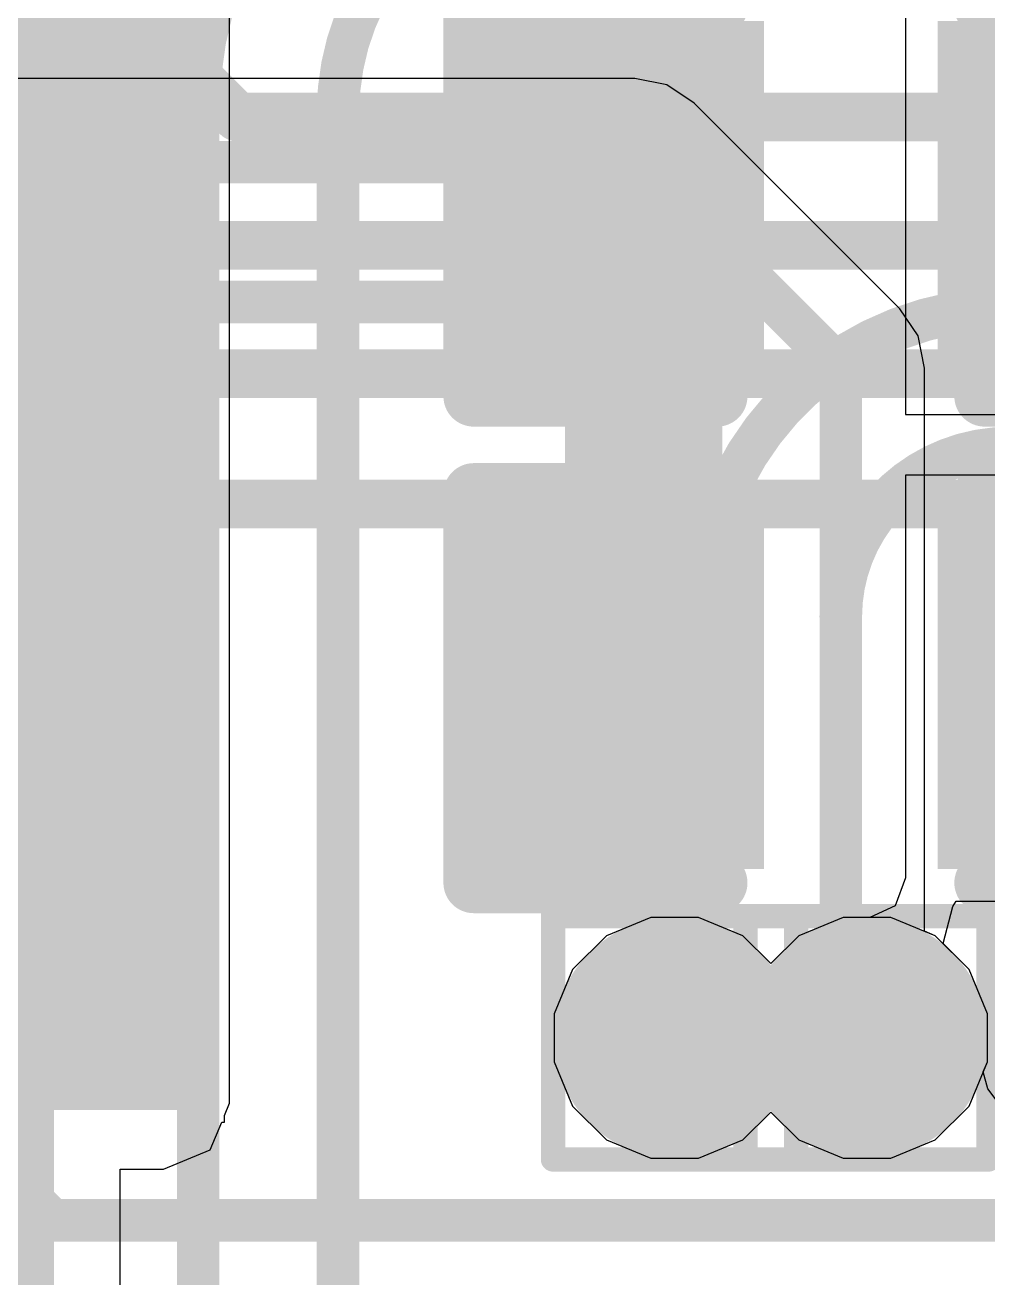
# Model space of a CAD drawing. Header units: inches. Extents: x -6 to 284, y -12 to 154.
# Drawn here: x 32.189 to 34.2, y -4.85 to -2.234 of the extents above; entities that cross this region are included whole.
import ezdxf

# ---------------------------------------------------------------- set-up
doc = ezdxf.new("R2010")
doc.units = ezdxf.units.IN
for name, color, linetype in [('Bottom Layer', 5, 'Continuous'), ('Bottom Overlay', 54, 'Continuous'), ('Bottom Paste', 16, 'Continuous'), ('Bottom Solder', 6, 'Continuous'), ('Drill Drawing', 1, 'Continuous'), ('GND-1', 16, 'Continuous'), ('GND-2', 90, 'Continuous'), ('GND-3', 216, 'Continuous'), ('GND-4', 54, 'Continuous'), ('PWR-1', 156, 'Continuous'), ('PWR-2', 130, 'Continuous'), ('Signal L1', 76, 'Continuous'), ('Signal L2', 6, 'Continuous'), ('Top Layer', 1, 'Continuous'), ('Top Solder', 216, 'Continuous'), ('Via Holes', 16, 'Continuous')]:
    doc.layers.add(name, color=color, linetype=linetype)

# ---------------------------------------------------------------- blocks, each defined once
blk = doc.blocks.new('SWPA3015S2R2MT_B_239')
at = {"layer": 'Bottom Layer'}
blk.add_hatch(color=5, dxfattribs=at).paths.add_polyline_path([(-1.9, 1.66), (-0.4, 1.66), (-0.4, -1.66), (-1.9, -1.66)])
at = {"layer": 'Bottom Paste'}
blk.add_hatch(color=16, dxfattribs=at).paths.add_polyline_path([(-1.9, 1.66), (-0.4, 1.66), (-0.4, -1.66), (-1.9, -1.66)])
at = {"layer": 'Bottom Solder'}
blk.add_hatch(color=6, dxfattribs=at).paths.add_polyline_path([(-2.0016, 1.7616), (-0.2984, 1.7616), (-0.2984, -1.7616), (-2.0016, -1.7616)])
at = {"layer": 'Bottom Overlay'}
for points in [[(1.6256, 1.651, 0.127, 0.127, 0), (-1.6256, 1.651, 0.127, 0.127, 0)], [(-1.6256, 1.4986, 0.127, 0.127, 0), (-1.6256, 1.651, 0.127, 0.127, 0)]]:
    blk.add_lwpolyline(points, format="xyseb", dxfattribs=at)
for points in [[(-1.6574, 1.651, 0.0635, 0.0635, 1), (-1.5939, 1.651, 0.0635, 0.0635, 1)], [(-1.6574, 1.651, 0.0635, 0.0635, 1), (-1.5939, 1.651, 0.0635, 0.0635, 1)], [(-1.6574, 1.4986, 0.0635, 0.0635, 1), (-1.5938, 1.4986, 0.0635, 0.0635, 1)]]:
    blk.add_lwpolyline(points, format="xyseb", close=True, dxfattribs=at)
blk = doc.blocks.new('C___0402_B_454')
at = {"layer": 'Bottom Layer'}
for points in [[(-0.2413, 0.3175), (-0.2413, -0.3175), (-0.6985, -0.3175), (-0.6985, 0.3175)], [(0.6985, 0.3175), (0.6985, -0.3175), (0.2413, -0.3175), (0.2413, 0.3175)]]:
    blk.add_hatch(color=5, dxfattribs=at).paths.add_polyline_path(points)
at = {"layer": 'Bottom Paste'}
for points in [[(-0.2413, 0.3175), (-0.2413, -0.3175), (-0.6985, -0.3175), (-0.6985, 0.3175)], [(0.6985, 0.3175), (0.6985, -0.3175), (0.2413, -0.3175), (0.2413, 0.3175)]]:
    blk.add_hatch(color=16, dxfattribs=at).paths.add_polyline_path(points)
at = {"layer": 'Bottom Solder'}
for points in [[(-0.1813, 0.3775), (-0.1813, -0.3775), (-0.7585, -0.3775), (-0.7585, 0.3775)], [(0.7585, 0.3775), (0.7585, -0.3775), (0.1813, -0.3775), (0.1813, 0.3775)]]:
    blk.add_hatch(color=6, dxfattribs=at).paths.add_polyline_path(points)
at = {"layer": 'Bottom Overlay'}
for points in [[(-0.2794, 0.4064, 0.127, 0.127, 0), (-0.7874, 0.4064, 0.127, 0.127, 0)], [(-0.7874, 0.4064, 0.127, 0.127, 0), (-0.7874, -0.4064, 0.127, 0.127, 0)], [(0.7874, 0.4064, 0.127, 0.127, 0), (0.2794, 0.4064, 0.127, 0.127, 0)], [(0.7874, 0.4064, 0.127, 0.127, 0), (0.7874, -0.4064, 0.127, 0.127, 0)], [(-0.2794, -0.4064, 0.127, 0.127, 0), (-0.7874, -0.4064, 0.127, 0.127, 0)], [(0.7874, -0.4064, 0.127, 0.127, 0), (0.2794, -0.4064, 0.127, 0.127, 0)]]:
    blk.add_lwpolyline(points, format="xyseb", dxfattribs=at)
for points in [[(-0.8191, 0.4064, 0.0635, 0.0635, 1), (-0.7556, 0.4064, 0.0635, 0.0635, 1)], [(-0.8191, 0.4064, 0.0635, 0.0635, 1), (-0.7556, 0.4064, 0.0635, 0.0635, 1)], [(-0.3111, 0.4064, 0.0635, 0.0635, 1), (-0.2477, 0.4064, 0.0635, 0.0635, 1)], [(0.2477, 0.4064, 0.0635, 0.0635, 1), (0.3112, 0.4064, 0.0635, 0.0635, 1)], [(0.7556, 0.4064, 0.0635, 0.0635, 1), (0.8191, 0.4064, 0.0635, 0.0635, 1)], [(0.7556, 0.4064, 0.0635, 0.0635, 1), (0.8191, 0.4064, 0.0635, 0.0635, 1)], [(-0.8191, -0.4064, 0.0635, 0.0635, 1), (-0.7556, -0.4064, 0.0635, 0.0635, 1)], [(-0.8191, -0.4064, 0.0635, 0.0635, 1), (-0.7556, -0.4064, 0.0635, 0.0635, 1)], [(-0.3111, -0.4064, 0.0635, 0.0635, 1), (-0.2477, -0.4064, 0.0635, 0.0635, 1)], [(0.2477, -0.4064, 0.0635, 0.0635, 1), (0.3112, -0.4064, 0.0635, 0.0635, 1)], [(0.7556, -0.4064, 0.0635, 0.0635, 1), (0.8191, -0.4064, 0.0635, 0.0635, 1)], [(0.7556, -0.4064, 0.0635, 0.0635, 1), (0.8191, -0.4064, 0.0635, 0.0635, 1)]]:
    blk.add_lwpolyline(points, format="xyseb", close=True, dxfattribs=at)
blk = doc.blocks.new('C___0402_B_457')
at = {"layer": 'Bottom Layer'}
for points in [[(-0.2413, 0.3175), (-0.2413, -0.3175), (-0.6985, -0.3175), (-0.6985, 0.3175)], [(0.6985, 0.3175), (0.6985, -0.3175), (0.2413, -0.3175), (0.2413, 0.3175)]]:
    blk.add_hatch(color=5, dxfattribs=at).paths.add_polyline_path(points)
at = {"layer": 'Bottom Paste'}
for points in [[(-0.2413, 0.3175), (-0.2413, -0.3175), (-0.6985, -0.3175), (-0.6985, 0.3175)], [(0.6985, 0.3175), (0.6985, -0.3175), (0.2413, -0.3175), (0.2413, 0.3175)]]:
    blk.add_hatch(color=16, dxfattribs=at).paths.add_polyline_path(points)
at = {"layer": 'Bottom Solder'}
for points in [[(-0.1813, 0.3775), (-0.1813, -0.3775), (-0.7585, -0.3775), (-0.7585, 0.3775)], [(0.7585, 0.3775), (0.7585, -0.3775), (0.1813, -0.3775), (0.1813, 0.3775)]]:
    blk.add_hatch(color=6, dxfattribs=at).paths.add_polyline_path(points)
at = {"layer": 'Bottom Overlay'}
for points in [[(-0.2794, 0.4064, 0.127, 0.127, 0), (-0.7874, 0.4064, 0.127, 0.127, 0)], [(-0.7874, 0.4064, 0.127, 0.127, 0), (-0.7874, -0.4064, 0.127, 0.127, 0)], [(0.7874, 0.4064, 0.127, 0.127, 0), (0.2794, 0.4064, 0.127, 0.127, 0)], [(0.7874, 0.4064, 0.127, 0.127, 0), (0.7874, -0.4064, 0.127, 0.127, 0)], [(-0.2794, -0.4064, 0.127, 0.127, 0), (-0.7874, -0.4064, 0.127, 0.127, 0)], [(0.7874, -0.4064, 0.127, 0.127, 0), (0.2794, -0.4064, 0.127, 0.127, 0)]]:
    blk.add_lwpolyline(points, format="xyseb", dxfattribs=at)
for points in [[(-0.8191, 0.4064, 0.0635, 0.0635, 1), (-0.7556, 0.4064, 0.0635, 0.0635, 1)], [(-0.8191, 0.4064, 0.0635, 0.0635, 1), (-0.7556, 0.4064, 0.0635, 0.0635, 1)], [(-0.3111, 0.4064, 0.0635, 0.0635, 1), (-0.2477, 0.4064, 0.0635, 0.0635, 1)], [(0.2477, 0.4064, 0.0635, 0.0635, 1), (0.3111, 0.4064, 0.0635, 0.0635, 1)], [(0.7556, 0.4064, 0.0635, 0.0635, 1), (0.8191, 0.4064, 0.0635, 0.0635, 1)], [(0.7556, 0.4064, 0.0635, 0.0635, 1), (0.8191, 0.4064, 0.0635, 0.0635, 1)], [(-0.8191, -0.4064, 0.0635, 0.0635, 1), (-0.7556, -0.4064, 0.0635, 0.0635, 1)], [(-0.8191, -0.4064, 0.0635, 0.0635, 1), (-0.7556, -0.4064, 0.0635, 0.0635, 1)], [(-0.3111, -0.4064, 0.0635, 0.0635, 1), (-0.2477, -0.4064, 0.0635, 0.0635, 1)], [(0.2477, -0.4064, 0.0635, 0.0635, 1), (0.3111, -0.4064, 0.0635, 0.0635, 1)], [(0.7556, -0.4064, 0.0635, 0.0635, 1), (0.8191, -0.4064, 0.0635, 0.0635, 1)], [(0.7556, -0.4064, 0.0635, 0.0635, 1), (0.8191, -0.4064, 0.0635, 0.0635, 1)]]:
    blk.add_lwpolyline(points, format="xyseb", close=True, dxfattribs=at)

msp = doc.modelspace()

# ---------------------------------------------------------------- hatches: boundary and pattern name
at = {"layer": 'Bottom Layer'}
for points in [[(30.8992, -4.4856), (32.4787, -4.4856), (32.4787, -1.0869), (30.8992, -1.0869)], [(31.3811, -6.377), (32.2501, -6.377), (32.2501, -1.0779), (31.3811, -1.0779)]]:
    msp.add_hatch(color=5, dxfattribs=at).paths.add_polyline_path(points)
h = msp.add_hatch(color=5, dxfattribs=at)
edge = h.paths.add_edge_path()
edge.add_arc((33.5457, -4.349), 0.15, 0, 360)
h = msp.add_hatch(color=5, dxfattribs=at)
edge = h.paths.add_edge_path()
edge.add_arc((33.9473, -4.349), 0.15, 0, 360)
at = {"layer": 'Bottom Solder'}
h = msp.add_hatch(color=6, dxfattribs=at)
edge = h.paths.add_edge_path()
edge.add_arc((33.5457, -4.349), 0.2516, 0, 360)
h = msp.add_hatch(color=6, dxfattribs=at)
edge = h.paths.add_edge_path()
edge.add_arc((33.9473, -4.349), 0.2516, 0, 360)
at = {"layer": 'GND-1'}
h = msp.add_hatch(color=16, dxfattribs=at)
edge = h.paths.add_edge_path()
edge.add_arc((33.5457, -4.349), 0.15, 0, 360)
h = msp.add_hatch(color=16, dxfattribs=at)
edge = h.paths.add_edge_path()
edge.add_arc((33.9473, -4.349), 0.15, 0, 360)
at = {"layer": 'GND-2'}
h = msp.add_hatch(color=90, dxfattribs=at)
edge = h.paths.add_edge_path()
edge.add_arc((33.5457, -4.349), 0.15, 0, 360)
h = msp.add_hatch(color=90, dxfattribs=at)
edge = h.paths.add_edge_path()
edge.add_arc((33.9473, -4.349), 0.15, 0, 360)
at = {"layer": 'GND-3'}
h = msp.add_hatch(color=216, dxfattribs=at)
edge = h.paths.add_edge_path()
edge.add_arc((33.5457, -4.349), 0.15, 0, 360)
h = msp.add_hatch(color=216, dxfattribs=at)
edge = h.paths.add_edge_path()
edge.add_arc((33.9473, -4.349), 0.15, 0, 360)
at = {"layer": 'GND-4'}
h = msp.add_hatch(color=54, dxfattribs=at)
edge = h.paths.add_edge_path()
edge.add_arc((33.5457, -4.349), 0.15, 0, 360)
h = msp.add_hatch(color=54, dxfattribs=at)
edge = h.paths.add_edge_path()
edge.add_arc((33.9473, -4.349), 0.15, 0, 360)
at = {"layer": 'PWR-1'}
h = msp.add_hatch(color=156, dxfattribs=at)
edge = h.paths.add_edge_path()
edge.add_arc((33.5457, -4.349), 0.15, 0, 360)
h = msp.add_hatch(color=156, dxfattribs=at)
edge = h.paths.add_edge_path()
edge.add_arc((33.9473, -4.349), 0.15, 0, 360)
at = {"layer": 'PWR-2'}
h = msp.add_hatch(color=130, dxfattribs=at)
edge = h.paths.add_edge_path()
edge.add_arc((33.5457, -4.349), 0.15, 0, 360)
h = msp.add_hatch(color=130, dxfattribs=at)
edge = h.paths.add_edge_path()
edge.add_arc((33.9473, -4.349), 0.15, 0, 360)
at = {"layer": 'Signal L1'}
h = msp.add_hatch(color=76, dxfattribs=at)
edge = h.paths.add_edge_path()
edge.add_arc((33.5457, -4.349), 0.15, 0, 360)
h = msp.add_hatch(color=76, dxfattribs=at)
edge = h.paths.add_edge_path()
edge.add_arc((33.9473, -4.349), 0.15, 0, 360)
at = {"layer": 'Signal L2'}
h = msp.add_hatch(color=6, dxfattribs=at)
edge = h.paths.add_edge_path()
edge.add_arc((33.5457, -4.349), 0.15, 0, 360)
h = msp.add_hatch(color=6, dxfattribs=at)
edge = h.paths.add_edge_path()
edge.add_arc((33.9473, -4.349), 0.15, 0, 360)
at = {"layer": 'Top Layer'}
h = msp.add_hatch(color=1, dxfattribs=at)
edge = h.paths.add_edge_path()
edge.add_arc((33.5457, -4.349), 0.15, 0, 360)
h = msp.add_hatch(color=1, dxfattribs=at)
edge = h.paths.add_edge_path()
edge.add_arc((33.9473, -4.349), 0.15, 0, 360)
at = {"layer": 'Top Solder'}
h = msp.add_hatch(color=216, dxfattribs=at)
edge = h.paths.add_edge_path()
edge.add_arc((33.5457, -4.349), 0.2516, 0, 360)
h = msp.add_hatch(color=216, dxfattribs=at)
edge = h.paths.add_edge_path()
edge.add_arc((33.9473, -4.349), 0.2516, 0, 360)
at = {"layer": 'Via Holes'}
h = msp.add_hatch(color=7, dxfattribs=at)
edge = h.paths.add_edge_path()
edge.add_arc((33.5457, -4.349), 0.075, 0, 360)
h = msp.add_hatch(color=7, dxfattribs=at)
edge = h.paths.add_edge_path()
edge.add_arc((33.9473, -4.349), 0.075, 0, 360)

# ---------------------------------------------------------------- linework, layer by layer
at = {"layer": 'Bottom Layer'}
for p, q in [((32.6162, -4.4856), (32.6162, -1.0869)), ((34.028, -2.1583), (34.028, -3.0473)), ((34.028, -3.0473), (34.4333, -3.0473)), ((34.4489, -3.1743), (34.028, -3.1743)), ((34.028, -3.1743), (34.028, -4.0152)), ((34.028, -4.0152), (34.0064, -4.0731)), ((34.0064, -4.0731), (33.9532, -4.0974)), ((34.1064, -4.1522), (34.1268, -4.0746)), ((34.1268, -4.0746), (34.1336, -4.0633)), ((34.1336, -4.0633), (34.7392, -4.0633)), ((33.4957, -4.0974), (33.4032, -4.1357)), ((33.5958, -4.0974), (33.4957, -4.0974)), ((33.6882, -4.1357), (33.5958, -4.0974)), ((33.8973, -4.0974), (33.8048, -4.1357)), ((33.9532, -4.0974), (33.8973, -4.0974)), ((33.4032, -4.1357), (33.3324, -4.2064)), ((33.7465, -4.1939), (33.6882, -4.1357)), ((33.8048, -4.1357), (33.7465, -4.1939)), ((34.1606, -4.2064), (34.1064, -4.1522)), ((33.3324, -4.2064), (33.2941, -4.2989)), ((34.1989, -4.2989), (34.1606, -4.2064)), ((33.2941, -4.2989), (33.2941, -4.399)), ((34.1989, -4.399), (34.1989, -4.2989)), ((33.2941, -4.399), (33.3324, -4.4915)), ((34.1606, -4.4915), (34.1989, -4.399)), ((32.6057, -4.5109), (32.6162, -4.4856)), ((33.3324, -4.4915), (33.4032, -4.5623)), ((34.0898, -4.5623), (34.1606, -4.4915)), ((32.5759, -4.5828), (32.5999, -4.5249)), ((32.5999, -4.5249), (32.6057, -4.5249)), ((32.6057, -4.5249), (32.6057, -4.5109)), ((33.6882, -4.5623), (33.7465, -4.504)), ((33.7465, -4.504), (33.8048, -4.5623)), ((33.4032, -4.5623), (33.4957, -4.6006)), ((33.5958, -4.6006), (33.6882, -4.5623)), ((33.8048, -4.5623), (33.8973, -4.6006)), ((33.9974, -4.6006), (34.0898, -4.5623)), ((32.4787, -4.6231), (32.5759, -4.5828)), ((33.4957, -4.6006), (33.5958, -4.6006)), ((33.8973, -4.6006), (33.9974, -4.6006)), ((32.3876, -6.377), (32.3876, -4.6231)), ((32.3876, -4.6231), (32.4787, -4.6231))]:
    msp.add_line(p, q, dxfattribs=at)
for points in [[(33.4438, -2.6028, 0.254, 0.254, 0), (33.4438, -1.5944, 0.254, 0.254, 0)], [(33.4438, -3.6188, 0.254, 0.254, 0), (33.4438, -2.6028, 0.254, 0.254, 0)]]:
    msp.add_lwpolyline(points, format="xyseb", dxfattribs=at)
for points in [[(33.3803, -2.6028, 0.127, 0.127, 1), (33.5073, -2.6028, 0.127, 0.127, 1)], [(33.3803, -2.6028, 0.127, 0.127, 1), (33.5073, -2.6028, 0.127, 0.127, 1)], [(33.3803, -3.6188, 0.127, 0.127, 1), (33.5073, -3.6188, 0.127, 0.127, 1)]]:
    msp.add_lwpolyline(points, format="xyseb", close=True, dxfattribs=at)
at = {"layer": 'Drill Drawing'}
for points in [[(33.2917, -4.095, 0.0508, 0.0508, 0), (33.7997, -4.095, 0.0508, 0.0508, 0)], [(33.2917, -4.603, 0.0508, 0.0508, 0), (33.2917, -4.095, 0.0508, 0.0508, 0)], [(33.6933, -4.095, 0.0508, 0.0508, 0), (34.2013, -4.095, 0.0508, 0.0508, 0)], [(33.6933, -4.603, 0.0508, 0.0508, 0), (33.6933, -4.095, 0.0508, 0.0508, 0)], [(33.7997, -4.603, 0.0508, 0.0508, 0), (33.7997, -4.095, 0.0508, 0.0508, 0)], [(34.2013, -4.603, 0.0508, 0.0508, 0), (34.2013, -4.095, 0.0508, 0.0508, 0)], [(33.2917, -4.603, 0.0508, 0.0508, 0), (33.7997, -4.603, 0.0508, 0.0508, 0)], [(33.6933, -4.603, 0.0508, 0.0508, 0), (34.2013, -4.603, 0.0508, 0.0508, 0)]]:
    msp.add_lwpolyline(points, format="xyseb", dxfattribs=at)
for points in [[(33.279, -4.095, 0.0254, 0.0254, 1), (33.3044, -4.095, 0.0254, 0.0254, 1)], [(33.279, -4.095, 0.0254, 0.0254, 1), (33.3044, -4.095, 0.0254, 0.0254, 1)], [(33.6806, -4.095, 0.0254, 0.0254, 1), (33.706, -4.095, 0.0254, 0.0254, 1)], [(33.6806, -4.095, 0.0254, 0.0254, 1), (33.706, -4.095, 0.0254, 0.0254, 1)], [(33.787, -4.095, 0.0254, 0.0254, 1), (33.8124, -4.095, 0.0254, 0.0254, 1)], [(33.787, -4.095, 0.0254, 0.0254, 1), (33.8124, -4.095, 0.0254, 0.0254, 1)], [(34.1886, -4.095, 0.0254, 0.0254, 1), (34.214, -4.095, 0.0254, 0.0254, 1)], [(34.1886, -4.095, 0.0254, 0.0254, 1), (34.214, -4.095, 0.0254, 0.0254, 1)], [(33.279, -4.603, 0.0254, 0.0254, 1), (33.3044, -4.603, 0.0254, 0.0254, 1)], [(33.279, -4.603, 0.0254, 0.0254, 1), (33.3044, -4.603, 0.0254, 0.0254, 1)], [(33.6806, -4.603, 0.0254, 0.0254, 1), (33.706, -4.603, 0.0254, 0.0254, 1)], [(33.6806, -4.603, 0.0254, 0.0254, 1), (33.706, -4.603, 0.0254, 0.0254, 1)], [(33.787, -4.603, 0.0254, 0.0254, 1), (33.8124, -4.603, 0.0254, 0.0254, 1)], [(33.787, -4.603, 0.0254, 0.0254, 1), (33.8124, -4.603, 0.0254, 0.0254, 1)], [(34.1886, -4.603, 0.0254, 0.0254, 1), (34.214, -4.603, 0.0254, 0.0254, 1)], [(34.1886, -4.603, 0.0254, 0.0254, 1), (34.214, -4.603, 0.0254, 0.0254, 1)]]:
    msp.add_lwpolyline(points, format="xyseb", close=True, dxfattribs=at)
at = {"layer": 'GND-1'}
for p, q in [((33.4957, -4.0974), (33.4032, -4.1357)), ((33.5958, -4.0974), (33.4957, -4.0974)), ((33.6882, -4.1357), (33.5958, -4.0974)), ((33.8973, -4.0974), (33.8048, -4.1357)), ((33.9974, -4.0974), (33.8973, -4.0974)), ((34.0898, -4.1357), (33.9974, -4.0974)), ((33.4032, -4.1357), (33.3324, -4.2064)), ((33.7465, -4.1939), (33.6882, -4.1357)), ((33.8048, -4.1357), (33.7465, -4.1939)), ((34.1606, -4.2064), (34.0898, -4.1357)), ((33.3324, -4.2064), (33.2941, -4.2989)), ((34.1989, -4.2989), (34.1606, -4.2064)), ((33.2941, -4.2989), (33.2941, -4.399)), ((34.1989, -4.399), (34.1989, -4.2989)), ((33.2941, -4.399), (33.3324, -4.4915)), ((34.1606, -4.4915), (34.1989, -4.399)), ((33.3324, -4.4915), (33.4032, -4.5623)), ((34.0898, -4.5623), (34.1606, -4.4915)), ((33.6882, -4.5623), (33.7465, -4.504)), ((33.7465, -4.504), (33.8048, -4.5623)), ((33.4032, -4.5623), (33.4957, -4.6006)), ((33.5958, -4.6006), (33.6882, -4.5623)), ((33.8048, -4.5623), (33.8973, -4.6006)), ((33.9974, -4.6006), (34.0898, -4.5623)), ((33.4957, -4.6006), (33.5958, -4.6006)), ((33.8973, -4.6006), (33.9974, -4.6006))]:
    msp.add_line(p, q, dxfattribs=at)
at = {"layer": 'GND-2'}
for p, q in [((33.4957, -4.0974), (33.4032, -4.1357)), ((33.5958, -4.0974), (33.4957, -4.0974)), ((33.6882, -4.1357), (33.5958, -4.0974)), ((33.8973, -4.0974), (33.8048, -4.1357)), ((33.9974, -4.0974), (33.8973, -4.0974)), ((34.0898, -4.1357), (33.9974, -4.0974)), ((33.4032, -4.1357), (33.3324, -4.2064)), ((33.7465, -4.1939), (33.6882, -4.1357)), ((33.8048, -4.1357), (33.7465, -4.1939)), ((34.1606, -4.2064), (34.0898, -4.1357)), ((33.3324, -4.2064), (33.2941, -4.2989)), ((34.1989, -4.2989), (34.1606, -4.2064)), ((33.2941, -4.2989), (33.2941, -4.399)), ((34.1989, -4.399), (34.1989, -4.2989)), ((33.2941, -4.399), (33.3324, -4.4915)), ((34.1606, -4.4915), (34.1989, -4.399)), ((33.3324, -4.4915), (33.4032, -4.5623)), ((34.0898, -4.5623), (34.1606, -4.4915)), ((33.6882, -4.5623), (33.7465, -4.504)), ((33.7465, -4.504), (33.8048, -4.5623)), ((33.4032, -4.5623), (33.4957, -4.6006)), ((33.5958, -4.6006), (33.6882, -4.5623)), ((33.8048, -4.5623), (33.8973, -4.6006)), ((33.9974, -4.6006), (34.0898, -4.5623)), ((33.4957, -4.6006), (33.5958, -4.6006)), ((33.8973, -4.6006), (33.9974, -4.6006))]:
    msp.add_line(p, q, dxfattribs=at)
at = {"layer": 'GND-3'}
for p, q in [((33.4957, -4.0974), (33.4032, -4.1357)), ((33.5958, -4.0974), (33.4957, -4.0974)), ((33.6882, -4.1357), (33.5958, -4.0974)), ((33.8973, -4.0974), (33.8048, -4.1357)), ((33.9974, -4.0974), (33.8973, -4.0974)), ((34.0898, -4.1357), (33.9974, -4.0974)), ((33.4032, -4.1357), (33.3324, -4.2064)), ((33.7465, -4.1939), (33.6882, -4.1357)), ((33.8048, -4.1357), (33.7465, -4.1939)), ((34.1606, -4.2064), (34.0898, -4.1357)), ((33.3324, -4.2064), (33.2941, -4.2989)), ((34.1989, -4.2989), (34.1606, -4.2064)), ((33.2941, -4.2989), (33.2941, -4.399)), ((34.1989, -4.399), (34.1989, -4.2989)), ((33.2941, -4.399), (33.3324, -4.4915)), ((34.1606, -4.4915), (34.1989, -4.399)), ((33.3324, -4.4915), (33.4032, -4.5623)), ((34.0898, -4.5623), (34.1606, -4.4915)), ((33.6882, -4.5623), (33.7465, -4.504)), ((33.7465, -4.504), (33.8048, -4.5623)), ((33.4032, -4.5623), (33.4957, -4.6006)), ((33.5958, -4.6006), (33.6882, -4.5623)), ((33.8048, -4.5623), (33.8973, -4.6006)), ((33.9974, -4.6006), (34.0898, -4.5623)), ((33.4957, -4.6006), (33.5958, -4.6006)), ((33.8973, -4.6006), (33.9974, -4.6006))]:
    msp.add_line(p, q, dxfattribs=at)
at = {"layer": 'GND-4'}
for p, q in [((33.4957, -4.0974), (33.4032, -4.1357)), ((33.5958, -4.0974), (33.4957, -4.0974)), ((33.6882, -4.1357), (33.5958, -4.0974)), ((33.8973, -4.0974), (33.8048, -4.1357)), ((33.9974, -4.0974), (33.8973, -4.0974)), ((34.0898, -4.1357), (33.9974, -4.0974)), ((33.4032, -4.1357), (33.3324, -4.2064)), ((33.7465, -4.1939), (33.6882, -4.1357)), ((33.8048, -4.1357), (33.7465, -4.1939)), ((34.1606, -4.2064), (34.0898, -4.1357)), ((33.3324, -4.2064), (33.2941, -4.2989)), ((34.1989, -4.2989), (34.1606, -4.2064)), ((33.2941, -4.2989), (33.2941, -4.399)), ((34.1989, -4.399), (34.1989, -4.2989)), ((33.2941, -4.399), (33.3324, -4.4915)), ((34.1606, -4.4915), (34.1989, -4.399)), ((33.3324, -4.4915), (33.4032, -4.5623)), ((34.0898, -4.5623), (34.1606, -4.4915)), ((33.6882, -4.5623), (33.7465, -4.504)), ((33.7465, -4.504), (33.8048, -4.5623)), ((33.4032, -4.5623), (33.4957, -4.6006)), ((33.5958, -4.6006), (33.6882, -4.5623)), ((33.8048, -4.5623), (33.8973, -4.6006)), ((33.9974, -4.6006), (34.0898, -4.5623)), ((33.4957, -4.6006), (33.5958, -4.6006)), ((33.8973, -4.6006), (33.9974, -4.6006))]:
    msp.add_line(p, q, dxfattribs=at)
at = {"layer": 'PWR-1'}
for p, q in [((33.4957, -4.0974), (33.4032, -4.1357)), ((33.5958, -4.0974), (33.4957, -4.0974)), ((33.6882, -4.1357), (33.5958, -4.0974)), ((33.8973, -4.0974), (33.8048, -4.1357)), ((33.9974, -4.0974), (33.8973, -4.0974)), ((34.0898, -4.1357), (33.9974, -4.0974)), ((33.4032, -4.1357), (33.3324, -4.2064)), ((33.7465, -4.1939), (33.6882, -4.1357)), ((33.8048, -4.1357), (33.7465, -4.1939)), ((34.1606, -4.2064), (34.0898, -4.1357)), ((33.3324, -4.2064), (33.2941, -4.2989)), ((34.1989, -4.2989), (34.1606, -4.2064)), ((33.2941, -4.2989), (33.2941, -4.399)), ((34.1989, -4.399), (34.1989, -4.2989)), ((33.2941, -4.399), (33.3324, -4.4915)), ((34.1606, -4.4915), (34.1989, -4.399)), ((33.3324, -4.4915), (33.4032, -4.5623)), ((34.0898, -4.5623), (34.1606, -4.4915)), ((33.6882, -4.5623), (33.7465, -4.504)), ((33.7465, -4.504), (33.8048, -4.5623)), ((33.4032, -4.5623), (33.4957, -4.6006)), ((33.5958, -4.6006), (33.6882, -4.5623)), ((33.8048, -4.5623), (33.8973, -4.6006)), ((33.9974, -4.6006), (34.0898, -4.5623)), ((33.4957, -4.6006), (33.5958, -4.6006)), ((33.8973, -4.6006), (33.9974, -4.6006))]:
    msp.add_line(p, q, dxfattribs=at)
at = {"layer": 'PWR-2'}
for p, q in [((33.4957, -4.0974), (33.4032, -4.1357)), ((33.5958, -4.0974), (33.4957, -4.0974)), ((33.6882, -4.1357), (33.5958, -4.0974)), ((33.8973, -4.0974), (33.8048, -4.1357)), ((33.9974, -4.0974), (33.8973, -4.0974)), ((34.0898, -4.1357), (33.9974, -4.0974)), ((33.4032, -4.1357), (33.3324, -4.2064)), ((33.7465, -4.1939), (33.6882, -4.1357)), ((33.8048, -4.1357), (33.7465, -4.1939)), ((34.1606, -4.2064), (34.0898, -4.1357)), ((33.3324, -4.2064), (33.2941, -4.2989)), ((34.1989, -4.2989), (34.1606, -4.2064)), ((33.2941, -4.2989), (33.2941, -4.399)), ((34.1989, -4.399), (34.1989, -4.2989)), ((33.2941, -4.399), (33.3324, -4.4915)), ((34.1606, -4.4915), (34.1989, -4.399)), ((33.3324, -4.4915), (33.4032, -4.5623)), ((34.0898, -4.5623), (34.1606, -4.4915)), ((33.6882, -4.5623), (33.7465, -4.504)), ((33.7465, -4.504), (33.8048, -4.5623)), ((33.4032, -4.5623), (33.4957, -4.6006)), ((33.5958, -4.6006), (33.6882, -4.5623)), ((33.8048, -4.5623), (33.8973, -4.6006)), ((33.9974, -4.6006), (34.0898, -4.5623)), ((33.4957, -4.6006), (33.5958, -4.6006)), ((33.8973, -4.6006), (33.9974, -4.6006))]:
    msp.add_line(p, q, dxfattribs=at)
at = {"layer": 'Signal L1'}
for points in [[(31.4738, -1.2673, 0.1016, 0.1016, 0), (32.6329, -2.4264, 0.1016, 0.1016, 0)], [(31.2016, -1.436, 0.1016, 0.1016, 0), (32.4597, -2.6942, 0.1016, 0.1016, 0)], [(30.8992, -1.5613, 0.1016, 0.1016, 0), (32.2998, -2.962, 0.1016, 0.1016, 0)], [(30.5968, -1.6866, 0.1016, 0.1016, 0), (32.1443, -3.2341, 0.1016, 0.1016, 0)], [(32.6329, -2.4264, 0.1016, 0.1016, 0), (50.1862, -2.4264, 0.1016, 0.1016, 0)], [(32.4597, -2.6942, 0.1016, 0.1016, 0), (50.2743, -2.6942, 0.1016, 0.1016, 0)], [(32.2998, -2.962, 0.1016, 0.1016, 0), (50.3467, -2.962, 0.1016, 0.1016, 0)], [(32.1443, -3.2341, 0.1016, 0.1016, 0), (50.5798, -3.2341, 0.1016, 0.1016, 0)]]:
    msp.add_lwpolyline(points, format="xyseb", dxfattribs=at)
for points in [[(32.6075, -2.4264, 0.0508, 0.0508, 1), (32.6583, -2.4264, 0.0508, 0.0508, 1)], [(32.6075, -2.4264, 0.0508, 0.0508, 1), (32.6583, -2.4264, 0.0508, 0.0508, 1)], [(32.4343, -2.6942, 0.0508, 0.0508, 1), (32.4851, -2.6942, 0.0508, 0.0508, 1)], [(32.4343, -2.6942, 0.0508, 0.0508, 1), (32.4851, -2.6942, 0.0508, 0.0508, 1)], [(32.2744, -2.962, 0.0508, 0.0508, 1), (32.3252, -2.962, 0.0508, 0.0508, 1)], [(32.2744, -2.962, 0.0508, 0.0508, 1), (32.3252, -2.962, 0.0508, 0.0508, 1)], [(32.1189, -3.2341, 0.0508, 0.0508, 1), (32.1697, -3.2341, 0.0508, 0.0508, 1)], [(32.1189, -3.2341, 0.0508, 0.0508, 1), (32.1697, -3.2341, 0.0508, 0.0508, 1)]]:
    msp.add_lwpolyline(points, format="xyseb", close=True, dxfattribs=at)
at = {"layer": 'Signal L2'}
for points in [[(32.5508, -2.4163, 0.0889, 0.0889, -0.414214), (33.3691, -1.5979, 0.0889, 0.0889, 0)], [(32.8429, -2.4163, 0.0889, 0.0889, -0.414214), (33.3691, -1.89, 0.0889, 0.0889, 0)], [(32.5508, -5.2306, 0.0889, 0.0889, 0), (32.5508, -2.4163, 0.0889, 0.0889, 0)], [(32.8429, -5.2267, 0.0889, 0.0889, 0), (32.8429, -2.4163, 0.0889, 0.0889, 0)], [(33.6005, -3.4693, 0.0889, 0.0889, -0.414214), (34.2445, -2.8252, 0.0889, 0.0889, 0)], [(33.8926, -3.4693, 0.0889, 0.0889, -0.414214), (34.2445, -3.1173, 0.0889, 0.0889, 0)], [(33.6005, -4.349, 0.0889, 0.0889, 0), (33.6005, -3.4693, 0.0889, 0.0889, 0)], [(33.8926, -4.349, 0.0889, 0.0889, 0), (33.8926, -3.4693, 0.0889, 0.0889, 0)], [(33.5457, -4.349, 0.0889, 0.0889, 0), (33.6005, -4.349, 0.0889, 0.0889, 0)], [(33.8926, -4.349, 0.0889, 0.0889, 0), (33.9473, -4.349, 0.0889, 0.0889, 0)]]:
    msp.add_lwpolyline(points, format="xyseb", dxfattribs=at)
for points in [[(32.5285, -2.4163, 0.0445, 0.0445, 1), (32.573, -2.4163, 0.0445, 0.0445, 1)], [(32.5285, -2.4163, 0.0445, 0.0445, 1), (32.573, -2.4163, 0.0445, 0.0445, 1)], [(32.8206, -2.4163, 0.0445, 0.0445, 1), (32.8651, -2.4163, 0.0445, 0.0445, 1)], [(32.8206, -2.4163, 0.0445, 0.0445, 1), (32.8651, -2.4163, 0.0445, 0.0445, 1)], [(33.5782, -3.4693, 0.0445, 0.0445, 1), (33.6227, -3.4693, 0.0445, 0.0445, 1)], [(33.5782, -3.4693, 0.0445, 0.0445, 1), (33.6227, -3.4693, 0.0445, 0.0445, 1)], [(33.8703, -3.4693, 0.0445, 0.0445, 1), (33.9148, -3.4693, 0.0445, 0.0445, 1)], [(33.8703, -3.4693, 0.0445, 0.0445, 1), (33.9148, -3.4693, 0.0445, 0.0445, 1)], [(33.5235, -4.349, 0.0445, 0.0445, 1), (33.5679, -4.349, 0.0445, 0.0445, 1)], [(33.5782, -4.349, 0.0445, 0.0445, 1), (33.6227, -4.349, 0.0445, 0.0445, 1)], [(33.5782, -4.349, 0.0445, 0.0445, 1), (33.6227, -4.349, 0.0445, 0.0445, 1)], [(33.8703, -4.349, 0.0445, 0.0445, 1), (33.9148, -4.349, 0.0445, 0.0445, 1)], [(33.8703, -4.349, 0.0445, 0.0445, 1), (33.9148, -4.349, 0.0445, 0.0445, 1)], [(33.9251, -4.349, 0.0445, 0.0445, 1), (33.9695, -4.349, 0.0445, 0.0445, 1)]]:
    msp.add_lwpolyline(points, format="xyseb", close=True, dxfattribs=at)
at = {"layer": 'Top Layer'}
for p, q in [((33.4627, -2.3457), (30.2928, -2.3457)), ((33.5296, -2.359), (33.4627, -2.3457)), ((33.4627, -2.3457), (33.4627, -2.3457)), ((33.5864, -2.3969), (33.5296, -2.359)), ((34.0162, -2.8267), (33.5864, -2.3969)), ((34.0541, -2.8834), (34.0162, -2.8267)), ((34.0162, -2.8267), (34.0162, -2.8267)), ((34.0674, -2.9503), (34.0541, -2.8834)), ((34.0674, -4.1264), (34.0674, -2.9503)), ((34.0674, -2.9503), (34.0674, -2.9503)), ((34.0898, -4.1357), (34.0674, -4.1264)), ((34.1606, -4.2064), (34.0898, -4.1357)), ((34.1989, -4.2989), (34.1606, -4.2064)), ((34.1989, -4.399), (34.1989, -4.2989)), ((34.1901, -4.4202), (34.1989, -4.399)), ((34.1996, -4.4556), (34.1901, -4.4202)), ((34.2418, -4.5116), (34.1996, -4.4556))]:
    msp.add_line(p, q, dxfattribs=at)
for points in [[(30.0203, -2.5205, 0.0889, 0.0889, 0), (33.4627, -2.5205, 0.0889, 0.0889, 0)], [(33.4627, -2.5205, 0.0889, 0.0889, 0), (33.8926, -2.9503, 0.0889, 0.0889, 0)], [(30.0203, -2.8126, 0.0889, 0.0889, 0), (33.3418, -2.8126, 0.0889, 0.0889, 0)], [(33.3418, -2.8126, 0.0889, 0.0889, 0), (33.6005, -3.0713, 0.0889, 0.0889, 0)], [(33.8926, -4.349, 0.0889, 0.0889, 0), (33.8926, -2.9503, 0.0889, 0.0889, 0)], [(33.6005, -4.349, 0.0889, 0.0889, 0), (33.6005, -3.0713, 0.0889, 0.0889, 0)], [(31.237, -3.7206, 0.0889, 0.0889, 0), (32.2463, -4.7299, 0.0889, 0.0889, 0)], [(33.5457, -4.349, 0.0889, 0.0889, 0), (33.6005, -4.349, 0.0889, 0.0889, 0)], [(33.8926, -4.349, 0.0889, 0.0889, 0), (33.9473, -4.349, 0.0889, 0.0889, 0)], [(32.2463, -4.7299, 0.0889, 0.0889, 0), (34.4863, -4.7299, 0.0889, 0.0889, 0)]]:
    msp.add_lwpolyline(points, format="xyseb", dxfattribs=at)
for points in [[(33.4405, -2.5205, 0.0445, 0.0445, 1), (33.485, -2.5205, 0.0445, 0.0445, 1)], [(33.4405, -2.5205, 0.0445, 0.0445, 1), (33.485, -2.5205, 0.0445, 0.0445, 1)], [(33.3195, -2.8126, 0.0445, 0.0445, 1), (33.364, -2.8126, 0.0445, 0.0445, 1)], [(33.3195, -2.8126, 0.0445, 0.0445, 1), (33.364, -2.8126, 0.0445, 0.0445, 1)], [(33.8703, -2.9503, 0.0445, 0.0445, 1), (33.9148, -2.9503, 0.0445, 0.0445, 1)], [(33.8703, -2.9503, 0.0445, 0.0445, 1), (33.9148, -2.9503, 0.0445, 0.0445, 1)], [(33.5782, -3.0713, 0.0445, 0.0445, 1), (33.6227, -3.0713, 0.0445, 0.0445, 1)], [(33.5782, -3.0713, 0.0445, 0.0445, 1), (33.6227, -3.0713, 0.0445, 0.0445, 1)], [(33.5235, -4.349, 0.0445, 0.0445, 1), (33.5679, -4.349, 0.0445, 0.0445, 1)], [(33.5782, -4.349, 0.0445, 0.0445, 1), (33.6227, -4.349, 0.0445, 0.0445, 1)], [(33.5782, -4.349, 0.0445, 0.0445, 1), (33.6227, -4.349, 0.0445, 0.0445, 1)], [(33.8703, -4.349, 0.0445, 0.0445, 1), (33.9148, -4.349, 0.0445, 0.0445, 1)], [(33.8703, -4.349, 0.0445, 0.0445, 1), (33.9148, -4.349, 0.0445, 0.0445, 1)], [(33.9251, -4.349, 0.0445, 0.0445, 1), (33.9695, -4.349, 0.0445, 0.0445, 1)], [(32.2241, -4.7299, 0.0445, 0.0445, 1), (32.2685, -4.7299, 0.0445, 0.0445, 1)], [(32.2241, -4.7299, 0.0445, 0.0445, 1), (32.2685, -4.7299, 0.0445, 0.0445, 1)]]:
    msp.add_lwpolyline(points, format="xyseb", close=True, dxfattribs=at)

# ---------------------------------------------------------------- block references
at = {"rotation": 180}
for name, p in [('SWPA3015S2R2MT_B_239', (30.5787, -2.7379)), ('C___0402_B_454', (33.9137, -2.6028)), ('C___0402_B_457', (33.9137, -3.6188))]:
    msp.add_blockref(name, p, dxfattribs=at)

doc.saveas('drawing.dxf')
